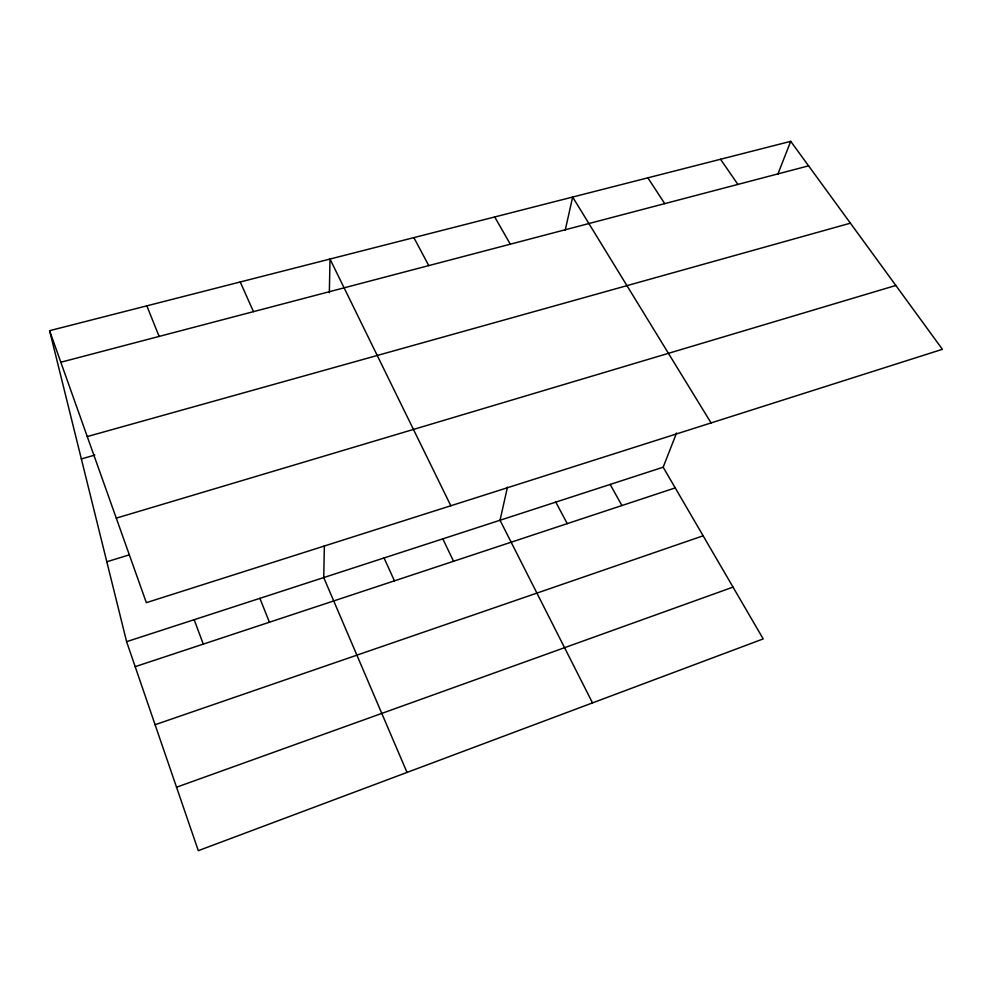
<?xml version="1.0" encoding="UTF-8"?>
<svg xmlns="http://www.w3.org/2000/svg" width="992" height="992" viewBox="0 0 992 992"><rect width="100%" height="100%" fill="white"/><g stroke="black" fill="none" stroke-linecap="round" stroke-linejoin="round"><path stroke-width="1.49" d="M324.372 545.749L323.739 577.58L407.018 772.433M329.344 292.789L330.001 259.048L450.839 505.759M507.445 487.233L500.03 520.254L592.509 702.894M565.229 230.144L572.657 197.048L711.078 422.927M663.164 467.207L763.208 638.91L198.301 850.665L126.604 641.675L663.164 467.207L676.569 432.983M777.765 174.394L790.711 141.335L942.4 349.308L146.345 602.665L49.6 330.683L790.711 141.335M176.539 787.214L733.026 587.115M155.099 724.718L703.13 535.804M135.172 666.661L675.217 487.903M106.814 561.77L128.923 554.987M116.275 518.134L895.826 285.46M81.344 458.912L94.761 455.105M87.259 436.567L850.392 223.175M60.822 362.241L808.579 165.85M720.527 159.266L737.899 184.413M647.888 177.828L664.714 203.633M494.71 216.963L510.297 244.193M610.154 484.443L621.922 505.548M555.793 502.126L567.25 523.64M413.875 237.621L428.755 265.608M442.804 538.867L453.567 561.274M384.065 557.963L394.444 580.841M240.238 281.988L253.468 311.649M146.841 305.846L159.117 336.437M259.879 598.35L269.415 622.22M194.184 619.702L203.261 644.118M49.6 330.683L126.604 641.675"/></g></svg>
